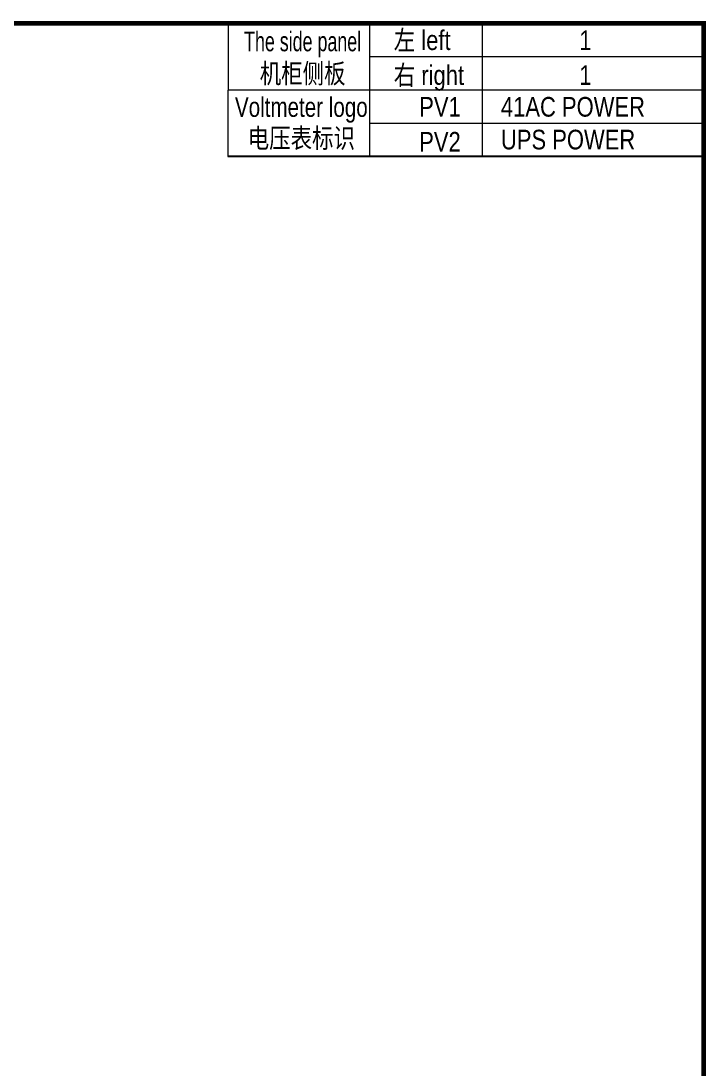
# Model space of a CAD drawing. Extents: x 81444 to 119867, y -54538 to -29386.
# Drawn here: x 89209 to 90581, y -44741 to -42640 of the extents above; entities that cross this region are included whole.
import ezdxf
from ezdxf.enums import TextEntityAlignment as Align

# ---------------------------------------------------------------- set-up
doc = ezdxf.new("R2010")
doc.units = 0
doc.header["$LTSCALE"] = 100
doc.header["$MEASUREMENT"] = 0
doc.layers.add('t', color=1, linetype='Continuous')
doc.layers.add('细实线', color=7, linetype='Continuous', lineweight=20)
doc.styles.add('HZ', font='arial.ttf', dxfattribs={"width": 0.7})
doc.styles.get("Standard").update_dxf_attribs({"font": ''})
doc.styles.get('Standard').set_extended_font_data('SimSun')

# ---------------------------------------------------------------- blocks, each defined once
blk = doc.blocks.new('图框')
at = {"layer": 't', "color": 7, "const_width": 9.62}
blk.add_lwpolyline([(4115.6, -3151.6), (4115.6, 0), (0, 0), (0, -3151.6)], close=True, dxfattribs=at)
at = {"color": 7, "flags": 8}
for tag, p, height in [('DWG.NAME:', (1381.6, -2910.4), 25), ('PROJECTNAME:', (3125.5, -2912.8), 24), ('PROJECTNAME：', (3339.1, -2913.1), 25), ('DWG.NO.:', (3128.2, -3030.4), 24), ('图纸编号', (3315.4, -3052.4), 24), ('FILENO.:', (3128.7, -3106.1), 24), ('文档号', (3317.7, -3124.1), 24)]:
    blk.add_attdef(tag, p, '', height=height, dxfattribs=at)
for tag, height, p in [('RENLIU', 24, (698.2, -2950.4)), ('SHUFENWANG', 24, (885.8, -2950.4)), ('FANGHOU', 24, (1069.7, -2950.4)), ('DANDANLI', 24, (1250, -2950.4)), ('设计时间', 23, (213.9, -2974.9)), ('A', 23, (59.9, -2974.9)), ('刘仁', 23, (698.2, -3002.2)), ('王姝芬', 23, (885.8, -3002.2)), ('侯方', 23, (1069.7, -3002.2)), ('李丹丹', 23, (1250, -3002.2)), ('#10STATIONONTROLCABINETCOVER', 30, (1777.9, -3017.2)), ('PAGEXOFX', 24, (3953.7, -3039.1)), ('REV.', 24, (59.4, -3063)), ('DATE', 24, (208.9, -3063)), ('DESCRIPTION', 24, (451.7, -3063)), ('PREPARED', 24, (698.2, -3063)), ('CHECKED', 24, (885.8, -3063)), ('SIGNED', 24, (1069.7, -3063)), ('APPROVED', 24, (1250, -3063)), ('图纸名称', 30, (1777.9, -3094.7)), ('第几页共几页', 24, (3953.7, -3114.1))]:
    blk.add_attdef(tag, text='', height=height, dxfattribs=at).set_placement(p, align=Align.MIDDLE)
for tag, p in [('图纸名称:', (1377.8, -2965.9)), ('项目名称：', (3121.6, -2984.3)), ('项目名称：', (3325, -2984.3))]:
    blk.add_attdef(tag, text='', height=25, dxfattribs=at).set_placement(p, align=Align.BOTTOM_LEFT)
at = {"color": 7, "width": 0.8, "flags": 8}
blk.add_attdef('HANGZHOUHOLLYSYSAUTOMATIONCO.,LTD.', text='', height=24, dxfattribs=at).set_placement((2770.1, -3045.7), align=Align.MIDDLE)

msp = doc.modelspace()

# ---------------------------------------------------------------- linework, layer by layer
at = {"color": 0}
msp.add_line((90576.2, -42644.7), (89623.3, -42644.6), dxfattribs=at)
at = {"color": 7, "lineweight": 0}
for p, q in [((89906.8, -42710.9), (90576.2, -42710.8)), ((89623.2, -42778.1), (90576, -42778.2)), ((89906.6, -42844.4), (90576, -42844.4))]:
    msp.add_line(p, q, dxfattribs=at)
at = {"color": 7}
msp.add_line((90576, -42911.8), (89623.1, -42911.7), dxfattribs=at)
at = {"color": 7, "lineweight": 0}
for points in [[(89623.3, -42644.6), (89623.1, -42911.8)], [(89906.8, -42644.6), (89906.7, -42911.8)]]:
    msp.add_lwpolyline(points, dxfattribs=at)
at = {"layer": '细实线'}
msp.add_line((90132.5, -42644.7), (90132.5, -42911.8), dxfattribs=at)

# ---------------------------------------------------------------- block references
at = {"color": 1}
msp.add_blockref('图框', (86460.6, -42644.7), dxfattribs=at)

# ---------------------------------------------------------------- texts
at = {"color": 7, "lineweight": 0, "style": 'HZ'}
for s, height, width, p in [('The side panel', 39.375, 0.65, (89772.8, -42685.8)), ('机柜侧板', 39.38, 0.8, (89772.8, -42744.5)), ('Voltmeter logo', 39.375, 0.75, (89770.2, -42817.3)), ('电压表标识', 39.38, 0.8, (89770.2, -42874))]:
    msp.add_text(s, height=height, dxfattribs=dict(at, width=width)).set_placement(p, align=Align.MIDDLE)
at = {"color": 7, "lineweight": 0, "style": 'HZ', "width": 0.8}
for s, height, p in [('左 left', 39.38, (89955.4, -42698.1)), ('1', 39.4, (90327.2, -42698.1)), ('右 right', 39.38, (89955.4, -42768.1)), ('1', 39.4, (90327.2, -42768.1)), ('PV1', 39.38, (90006.4, -42831.6)), ('41AC POWER', 39.38, (90170.1, -42831.6)), ('UPS POWER', 39.38, (90170.2, -42897.3)), ('PV2', 39.38, (90006.4, -42901.7))]:
    msp.add_text(s, height=height, dxfattribs=at).set_placement(p)

doc.saveas('drawing.dxf')
